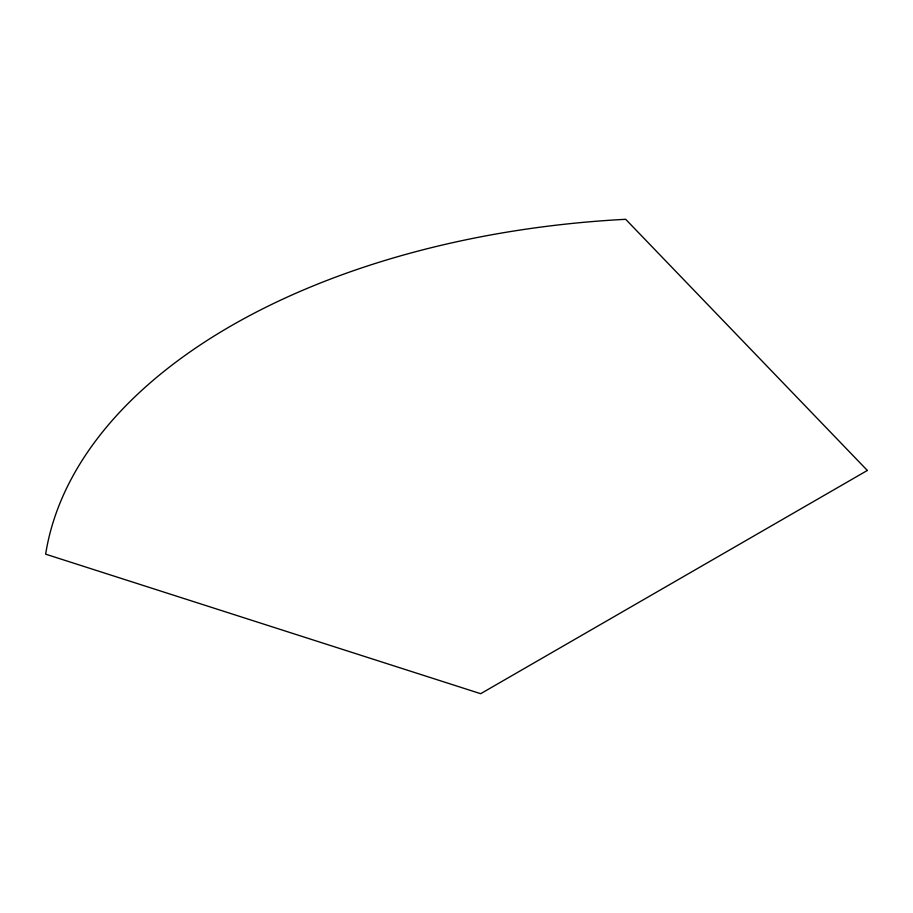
<?xml version="1.0" encoding="UTF-8"?>
<svg xmlns="http://www.w3.org/2000/svg" width="913" height="913" viewBox="0 0 913 913"><rect width="100%" height="100%" fill="white"/><g stroke="black" fill="none" stroke-linecap="round" stroke-linejoin="round"><path stroke-width="1.37" d="M867.35 470.457L480.672 693.697L45.65 554.168A640.652 369.879 0 0 1 625.679 219.303L867.35 470.457"/></g></svg>
